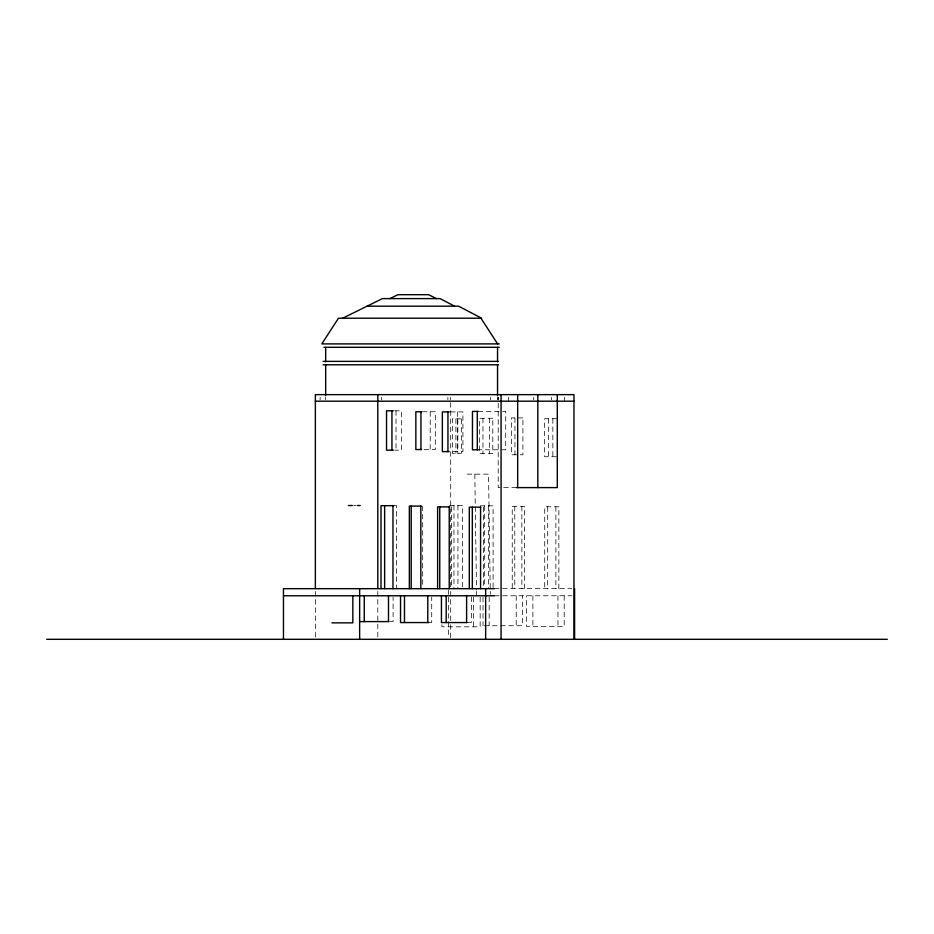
<?xml version="1.0" encoding="UTF-8"?>
<svg xmlns="http://www.w3.org/2000/svg" width="934" height="934" viewBox="0 0 934 934"><rect width="100%" height="100%" fill="white"/><g stroke="black" fill="none" stroke-linecap="round" stroke-linejoin="round"><path stroke-width="0.7" stroke-dasharray="4.67 3.5" d="M394.65 410.797L401.41 410.797L401.41 450.165L394.65 450.165M478.161 411.404L505.726 411.404L505.726 449.803L478.161 449.803M422.378 411.754L435.302 411.754L435.302 449.534L422.378 449.534M450.527 411.906L462.937 411.906L462.937 451.624L450.527 451.624M556.734 418.712L544.639 418.712L544.639 456.738L556.734 456.738M467.152 474.133L488.552 474.133L490.245 589.984M516.537 487.606L498.207 487.606L498.207 402.624M353.647 505.527L356.274 505.527M449.488 505.481L462.563 505.481L462.563 588.677M394.195 505.668L396.6 505.668L396.6 588.677M480.181 505.831L493.094 505.831L493.094 588.677M494.413 588.677L571.701 588.677M494.413 595.775L572.005 595.775M389.641 621.589L393.097 621.589L393.097 597.211M429.091 622.558L431.718 622.558L431.718 597.176M467.794 622.558L471.355 622.558L471.355 597.176M484.256 625.745L522.363 625.745L522.363 595.775M490.268 591.432L490.303 594.328M474.811 474.133L476.503 589.984M476.527 591.432L476.585 595.775M564.37 397.254L564.37 401.188M564.206 595.775L564.206 626.562L526.636 626.562L526.636 595.775M558.859 588.677L558.859 506.788L544.732 506.788L544.732 588.677M557.948 595.775L557.948 626.562M555.882 506.788L555.882 588.677M552.858 418.712L552.858 456.738M551.585 397.254L551.585 399.88M548.515 418.712L548.515 456.738M547.698 506.788L547.698 588.677M533.734 397.254L533.734 399.88M532.894 595.775L532.894 626.562M524.394 588.677L524.394 506.321L512.241 506.321L512.241 588.677M521.872 506.321L521.872 588.677M516.222 595.775L516.222 625.745M514.949 417.918L514.949 454.788M514.774 506.321L514.774 588.677M508.54 397.254L508.54 401.188M497.542 396.822L497.542 399.729M490.338 397.254L490.338 399.88M489.381 418.269L489.381 453.48M489.171 597.2L489.171 625.745M488.599 505.831L488.599 588.677M484.676 505.831L484.676 587.229M483.59 507.174L483.59 587.217M482.96 418.269L482.96 453.48M483.03 597.2L483.03 625.745M480.158 597.188L480.158 626.819L441.899 626.819L441.899 624.005M473.491 597.188L473.491 626.819M457.823 418.841L457.823 453.317M457.929 505.481L457.929 588.677M457.345 411.906L457.345 451.624M455.909 418.841L455.909 453.317M453.959 505.481L453.959 588.677M451.379 506.905L451.379 587.241M450.702 397.254L450.702 399.88M450.702 402.636L450.702 589.938M450.702 591.397L450.702 623.34M450.702 624.788L450.702 637.852M448.577 590.101L448.577 594.351M448.577 597.188L448.577 637.922M447.888 397.254L447.888 399.88M430.212 411.754L430.212 449.534M422.682 506.1L422.682 587.229M396.016 410.797L396.016 450.165M381.516 397.254L381.516 399.88M377.803 591.397L377.803 637.852M325.674 396.822L325.674 399.729M320.117 397.254L320.117 399.88M315.365 591.397L315.365 637.852M522.912 417.918L511.388 417.918L511.388 454.788L522.912 454.788L522.912 417.918M492.79 418.269L479.551 418.269L479.551 453.48L492.79 453.48L492.79 418.269M461.349 418.841L452.395 418.841L452.395 453.317L461.349 453.317L461.349 418.841M498.266 399.88L498.266 397.254L498.207 399.88"/><path stroke-width="1.4" d="M342.708 318.214L382.426 298.6L440.077 298.6L454.601 306.177M389.84 298.6L398.001 294.689L428.659 294.689L436.376 298.6M367.062 306.177L458.582 306.177L481.64 318.214L338.447 318.214L321.821 343.899L499.281 343.899M323.958 347.308L499.281 347.308M323.094 361.376L498.429 361.376M323.094 364.797L498.429 364.797M315.365 401.188L573.966 401.188M393.307 410.797L386.536 410.797L386.536 450.165L393.307 450.165M478.161 411.404L472.476 411.404L472.476 449.803L478.161 449.803M421.596 411.754L415.852 411.754L415.852 449.534L421.596 449.534M449.161 411.906L442.354 411.906L442.354 451.624L449.161 451.624M516.537 487.606L557.283 487.606L557.283 394.638M348.37 505.527L352.328 505.527M357.594 505.527L360.232 505.527M393.938 505.668L381.002 505.668L381.002 588.677M421.257 506.1L409.349 506.1L409.349 588.677M449.919 506.905L437.614 506.905L437.614 588.677M480.776 507.174L469.288 507.174L469.288 588.677M494.413 588.677L283.457 588.677L283.457 639.311M283.457 595.775L494.413 595.775M359.637 621.589L388.777 621.589M428.858 622.558L400.534 622.558L400.534 595.775M467.163 622.558L441.443 622.558L441.443 595.775M331.909 622.861L352.842 622.861L352.842 595.775M46.7 639.311L887.3 639.311M480.963 318.214L497.6 343.899M574.597 588.677L574.597 639.311M573.966 639.311L573.966 394.638L315.365 394.638L315.365 588.49M537.832 394.638L537.832 487.606M517.669 394.638L517.669 487.606M501.068 394.638L501.068 639.311M497.542 347.308L497.542 361.867M497.542 364.785L497.542 395.362M485.657 588.677L485.657 639.311M480.566 507.174L480.566 588.677M477.286 411.404L477.286 449.803M472.324 507.174L472.324 588.677M466.603 595.775L466.603 622.558M449.231 506.905L449.231 588.677M447.946 411.906L447.946 451.624M446.183 595.775L446.183 622.558M439.751 506.905L439.751 588.677M427.784 595.775L427.784 622.558M420.942 411.754L420.942 449.534M420.825 506.1L420.825 588.677M411.217 506.1L411.217 588.677M404.48 595.775L404.48 622.558M392.981 505.668L392.981 588.677M391.941 410.797L391.941 450.165M388.486 595.775L388.486 621.589M384.633 505.668L384.633 588.677M377.803 394.638L377.803 588.49M364.26 595.775L364.26 621.589M359.637 588.677L359.637 639.311M325.674 347.308L325.674 361.867M325.674 364.785L325.674 395.362"/></g></svg>
